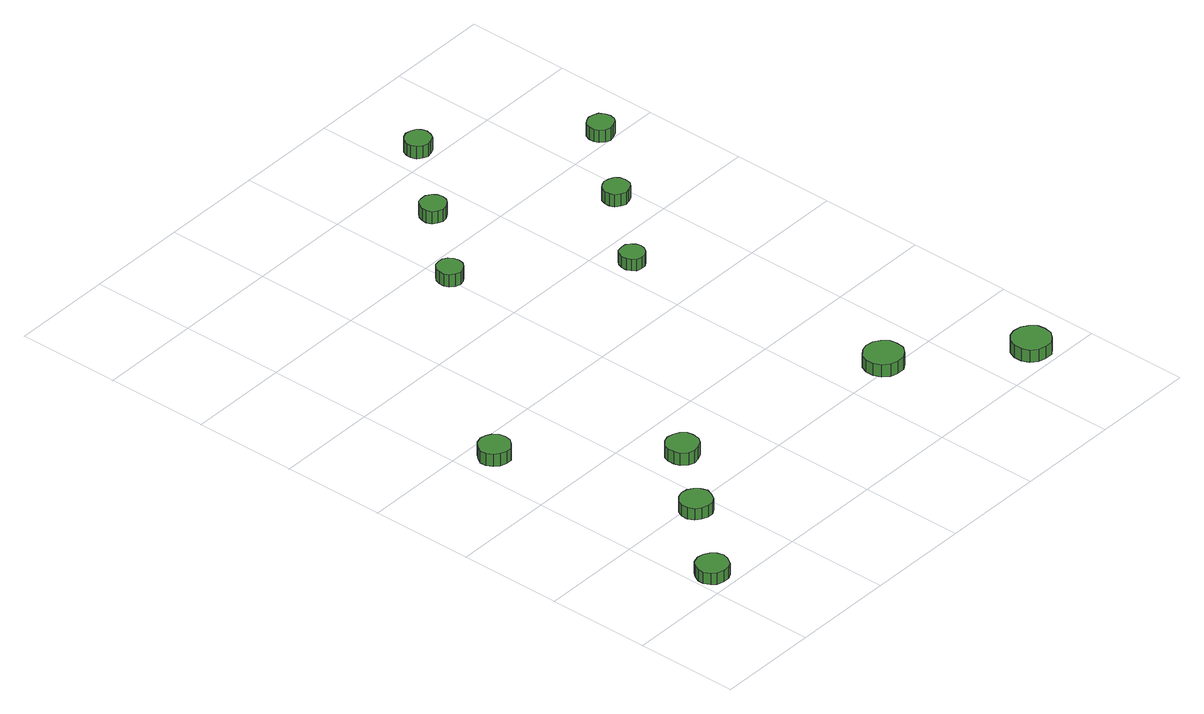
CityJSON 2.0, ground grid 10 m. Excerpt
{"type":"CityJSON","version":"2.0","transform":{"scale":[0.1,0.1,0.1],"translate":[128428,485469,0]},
"CityObjects":{
"tree1":{"type":"SolitaryVegetationObject","attributes":{"function":"something"},"geometry":[{"type":"MultiSurface","lod":"1","boundaries":[[[0,1,2,3,4,5,6,7,8,9,10,11,12,13,14]],[[15,16,17,18,19,20,21,22,23,24,25,26,27,28,29]],[[0,29,28,1]],[[1,28,27,2]],[[2,27,26,3]],[[3,26,25,4]],[[4,25,24,5]],[[5,24,23,6]],[[6,23,22,7]],[[7,22,21,8]],[[8,21,20,9]],[[9,20,19,10]],[[10,19,18,11]],[[11,18,17,12]],[[12,17,16,13]],[[13,16,15,14]],[[14,15,29,0]]]}]},
"tree2":{"type":"SolitaryVegetationObject","attributes":{"function":"something"},"geometry":[{"type":"MultiSurface","lod":"1","boundaries":[[[30,31,32,33,34,35,36,37,38,39,40,41,42,43,44]],[[45,46,47,48,49,50,51,52,53,54,55,56,57,58,59]],[[30,59,58,31]],[[31,58,57,32]],[[32,57,56,33]],[[33,56,55,34]],[[34,55,54,35]],[[35,54,53,36]],[[36,53,52,37]],[[37,52,51,38]],[[38,51,50,39]],[[39,50,49,40]],[[40,49,48,41]],[[41,48,47,42]],[[42,47,46,43]],[[43,46,45,44]],[[44,45,59,30]]]}]},
"tree3":{"type":"SolitaryVegetationObject","attributes":{"function":"something"},"geometry":[{"type":"MultiSurface","lod":"1","boundaries":[[[60,61,62,63,64,65,66,67,68,69,70,71,72,73,74]],[[75,76,77,78,79,80,81,82,83,84,85,86,87,88,89]],[[60,89,88,61]],[[61,88,87,62]],[[62,87,86,63]],[[63,86,85,64]],[[64,85,84,65]],[[65,84,83,66]],[[66,83,82,67]],[[67,82,81,68]],[[68,81,80,69]],[[69,80,79,70]],[[70,79,78,71]],[[71,78,77,72]],[[72,77,76,73]],[[73,76,75,74]],[[74,75,89,60]]]}]},
"tree4":{"type":"SolitaryVegetationObject","attributes":{"function":"something"},"geometry":[{"type":"MultiSurface","lod":"1","boundaries":[[[90,91,92,93,94,95,96,97,98,99,100,101,102,103,104]],[[105,106,107,108,109,110,111,112,113,114,115,116,117,118,119]],[[90,119,118,91]],[[91,118,117,92]],[[92,117,116,93]],[[93,116,115,94]],[[94,115,114,95]],[[95,114,113,96]],[[96,113,112,97]],[[97,112,111,98]],[[98,111,110,99]],[[99,110,109,100]],[[100,109,108,101]],[[101,108,107,102]],[[102,107,106,103]],[[103,106,105,104]],[[104,105,119,90]]]}]},
"tree5":{"type":"SolitaryVegetationObject","attributes":{"function":"something"},"geometry":[{"type":"MultiSurface","lod":"1","boundaries":[[[120,121,122,123,124,125,126,127,128,129,130,131,132,133,134]],[[135,136,137,138,139,140,141,142,143,144,145,146,147,148,149]],[[120,149,148,121]],[[121,148,147,122]],[[122,147,146,123]],[[123,146,145,124]],[[124,145,144,125]],[[125,144,143,126]],[[126,143,142,127]],[[127,142,141,128]],[[128,141,140,129]],[[129,140,139,130]],[[130,139,138,131]],[[131,138,137,132]],[[132,137,136,133]],[[133,136,135,134]],[[134,135,149,120]]]}]},
"tree6":{"type":"SolitaryVegetationObject","attributes":{"function":"something"},"geometry":[{"type":"MultiSurface","lod":"1","boundaries":[[[150,151,152,153,154,155,156,157,158,159,160,161,162,163,164]],[[165,166,167,168,169,170,171,172,173,174,175,176,177,178,179]],[[150,179,178,151]],[[151,178,177,152]],[[152,177,176,153]],[[153,176,175,154]],[[154,175,174,155]],[[155,174,173,156]],[[156,173,172,157]],[[157,172,171,158]],[[158,171,170,159]],[[159,170,169,160]],[[160,169,168,161]],[[161,168,167,162]],[[162,167,166,163]],[[163,166,165,164]],[[164,165,179,150]]]}]},
"tree7":{"type":"SolitaryVegetationObject","attributes":{"function":"something"},"geometry":[{"type":"MultiSurface","lod":"1","boundaries":[[[180,181,182,183,184,185,186,187,188,189,190,191,192,193,194]],[[195,196,197,198,199,200,201,202,203,204,205,206,207,208,209]],[[180,209,208,181]],[[181,208,207,182]],[[182,207,206,183]],[[183,206,205,184]],[[184,205,204,185]],[[185,204,203,186]],[[186,203,202,187]],[[187,202,201,188]],[[188,201,200,189]],[[189,200,199,190]],[[190,199,198,191]],[[191,198,197,192]],[[192,197,196,193]],[[193,196,195,194]],[[194,195,209,180]]]}]},
"tree8":{"type":"SolitaryVegetationObject","attributes":{"function":"something"},"geometry":[{"type":"MultiSurface","lod":"1","boundaries":[[[210,211,212,213,214,215,216,217,218,219,220,221,222,223,224]],[[225,226,227,228,229,230,231,232,233,234,235,236,237,238,239]],[[210,239,238,211]],[[211,238,237,212]],[[212,237,236,213]],[[213,236,235,214]],[[214,235,234,215]],[[215,234,233,216]],[[216,233,232,217]],[[217,232,231,218]],[[218,231,230,219]],[[219,230,229,220]],[[220,229,228,221]],[[221,228,227,222]],[[222,227,226,223]],[[223,226,225,224]],[[224,225,239,210]]]}]},
"tree9":{"type":"SolitaryVegetationObject","attributes":{"function":"something"},"geometry":[{"type":"MultiSurface","lod":"1","boundaries":[[[240,241,242,243,244,245,246,247,248,249,250,251,252,253,254]],[[255,256,257,258,259,260,261,262,263,264,265,266,267,268,269]],[[240,269,268,241]],[[241,268,267,242]],[[242,267,266,243]],[[243,266,265,244]],[[244,265,264,245]],[[245,264,263,246]],[[246,263,262,247]],[[247,262,261,248]],[[248,261,260,249]],[[249,260,259,250]],[[250,259,258,251]],[[251,258,257,252]],[[252,257,256,253]],[[253,256,255,254]],[[254,255,269,240]]]}]},
"tree10":{"type":"SolitaryVegetationObject","attributes":{"function":"something"},"geometry":[{"type":"MultiSurface","lod":"1","boundaries":[[[270,271,272,273,274,275,276,277,278,279,280,281,282,283,284]],[[285,286,287,288,289,290,291,292,293,294,295,296,297,298,299]],[[270,299,298,271]],[[271,298,297,272]],[[272,297,296,273]],[[273,296,295,274]],[[274,295,294,275]],[[275,294,293,276]],[[276,293,292,277]],[[277,292,291,278]],[[278,291,290,279]],[[279,290,289,280]],[[280,289,288,281]],[[281,288,287,282]],[[282,287,286,283]],[[283,286,285,284]],[[284,285,299,270]]]}]},
"tree11":{"type":"SolitaryVegetationObject","attributes":{"function":"something"},"geometry":[{"type":"MultiSurface","lod":"1","boundaries":[[[300,301,302,303,304,305,306,307,308,309,310,311,312,313,314]],[[315,316,317,318,319,320,321,322,323,324,325,326,327,328,329]],[[300,329,328,301]],[[301,328,327,302]],[[302,327,326,303]],[[303,326,325,304]],[[304,325,324,305]],[[305,324,323,306]],[[306,323,322,307]],[[307,322,321,308]],[[308,321,320,309]],[[309,320,319,310]],[[310,319,318,311]],[[311,318,317,312]],[[312,317,316,313]],[[313,316,315,314]],[[314,315,329,300]]]}]},
"tree12":{"type":"SolitaryVegetationObject","attributes":{"function":"something"},"geometry":[{"type":"MultiSurface","lod":"1","boundaries":[[[330,331,332,333,334,335,336,337,338,339,340,341,342,343,344]],[[345,346,347,348,349,350,351,352,353,354,355,356,357,358,359]],[[330,359,358,331]],[[331,358,357,332]],[[332,357,356,333]],[[333,356,355,334]],[[334,355,354,335]],[[335,354,353,336]],[[336,353,352,337]],[[337,352,351,338]],[[338,351,350,339]],[[339,350,349,340]],[[340,349,348,341]],[[341,348,347,342]],[[342,347,346,343]],[[343,346,345,344]],[[344,345,359,330]]]}]}
},
"vertices":[
[34,21,18],[32,27,18],[28,32,18],[23,35,18],[17,36,18],[10,34,18],[6,30,18],[3,24,18],[3,18,18],[6,12,18],[10,8,18],[17,6,18],[23,6,18],[28,9,18],[32,15,18],[32,15,6],[28,9,6],[23,6,6],[17,6,6],[10,8,6],[6,12,6],[3,18,6],[3,24,6],[6,30,6],[10,34,6],[17,36,6],[23,35,6],[28,32,6],[32,27,6],[34,21,6],
[97,93,18],[95,99,18],[91,104,18],[86,107,18],[80,108,18],[74,106,18],[69,102,18],[66,96,18],[66,90,18],[69,84,18],[74,80,18],[80,78,18],[86,78,18],[91,81,18],[95,87,18],[95,87,6],[91,81,6],[86,78,6],[80,78,6],[74,80,6],[69,84,6],[66,90,6],[66,96,6],[69,102,6],[74,106,6],[80,108,6],[86,107,6],[91,104,6],[95,99,6],[97,93,6],
[44,277,18],[43,283,18],[39,288,18],[34,291,18],[28,292,18],[22,290,18],[17,285,18],[14,280,18],[14,274,18],[17,268,18],[22,264,18],[28,262,18],[34,262,18],[39,266,18],[43,271,18],[43,271,5],[39,266,5],[34,262,5],[28,262,5],[22,264,5],[17,268,5],[14,274,5],[14,280,5],[17,285,5],[22,290,5],[28,292,5],[34,291,5],[39,288,5],[43,283,5],[44,277,5],
[150,154,19],[149,160,19],[145,165,19],[139,168,19],[133,169,19],[127,167,19],[122,163,19],[120,157,19],[120,151,19],[122,145,19],[127,140,19],[133,138,19],[139,139,19],[145,142,19],[149,147,19],[149,147,6],[145,142,6],[139,139,6],[133,138,6],[127,140,6],[122,145,6],[120,151,6],[120,157,6],[122,163,6],[127,167,6],[133,169,6],[139,168,6],[145,165,6],[149,160,6],[150,154,6],
[214,474,19],[213,479,19],[210,483,19],[206,486,19],[201,486,19],[196,485,19],[192,481,19],[190,476,19],[190,471,19],[192,466,19],[196,463,19],[201,461,19],[206,462,19],[210,465,19],[213,469,19],[213,469,6],[210,465,6],[206,462,6],[201,461,6],[196,463,6],[192,466,6],[190,471,6],[190,476,6],[192,481,6],[196,485,6],[201,486,6],[206,486,6],[210,483,6],[213,479,6],[214,474,6],
[365,106,20],[364,113,20],[359,119,20],[353,123,20],[345,124,20],[338,122,20],[332,117,20],[329,110,20],[329,102,20],[332,95,20],[338,90,20],[345,88,20],[353,88,20],[359,92,20],[364,98,20],[364,98,7],[359,92,7],[353,88,7],[345,88,7],[338,90,7],[332,95,7],[329,102,7],[329,110,7],[332,117,7],[338,122,7],[345,124,7],[353,123,7],[359,119,7],[364,113,7],[365,106,7],
[277,546,18],[276,551,18],[273,555,18],[268,558,18],[263,558,18],[258,557,18],[254,553,18],[252,548,18],[252,543,18],[254,538,18],[258,535,18],[263,533,18],[268,534,18],[273,537,18],[276,541,18],[276,541,5],[273,537,5],[268,534,5],[263,533,5],[258,535,5],[254,538,5],[252,543,5],[252,548,5],[254,553,5],[258,557,5],[263,558,5],[268,558,5],[273,555,5],[276,551,5],[277,546,5],
[333,369,18],[332,373,18],[329,377,18],[325,380,18],[320,380,18],[315,379,18],[312,376,18],[310,371,18],[310,366,18],[312,362,18],[315,358,18],[320,357,18],[325,357,18],[329,360,18],[332,364,18],[332,364,6],[329,360,6],[325,357,6],[320,357,6],[315,358,6],[312,362,6],[310,366,6],[310,371,6],[312,376,6],[315,379,6],[320,380,6],[325,380,6],[329,377,6],[332,373,6],[333,369,6],
[462,21,22],[461,28,22],[456,34,22],[450,38,22],[442,39,22],[435,37,22],[429,32,22],[426,25,22],[426,17,22],[429,10,22],[435,5,22],[442,3,22],[450,3,22],[456,7,22],[461,13,22],[461,13,9],[456,7,9],[450,3,9],[442,3,9],[435,5,9],[429,10,9],[426,17,9],[426,25,9],[429,32,9],[435,37,9],[442,39,9],[450,38,9],[456,34,9],[461,28,9],[462,21,9],
[340,617,19],[339,622,19],[336,626,19],[331,628,19],[326,629,19],[321,627,19],[317,624,19],[315,619,19],[315,614,19],[317,609,19],[321,606,19],[326,604,19],[331,605,19],[336,607,19],[339,612,19],[339,612,6],[336,607,6],[331,605,6],[326,604,6],[321,606,6],[317,609,6],[315,614,6],[315,619,6],[317,624,6],[321,627,6],[326,629,6],[331,628,6],[336,626,6],[339,622,6],[340,617,6],
[397,441,19],[396,446,19],[393,450,19],[388,452,19],[383,453,19],[378,451,19],[374,448,19],[372,443,19],[372,438,19],[374,433,19],[378,430,19],[383,428,19],[388,429,19],[393,431,19],[396,435,19],[396,435,6],[393,431,6],[388,429,6],[383,428,6],[378,430,6],[374,433,6],[372,438,6],[372,443,6],[374,448,6],[378,451,6],[383,453,6],[388,452,6],[393,450,6],[396,446,6],[397,441,6],
[460,511,19],[459,516,19],[456,521,19],[451,523,19],[446,524,19],[441,522,19],[437,519,19],[435,514,19],[435,509,19],[437,504,19],[441,501,19],[446,499,19],[451,500,19],[456,502,19],[459,506,19],[459,506,6],[456,502,6],[451,500,6],[446,499,6],[441,501,6],[437,504,6],[435,509,6],[435,514,6],[437,519,6],[441,522,6],[446,524,6],[451,523,6],[456,521,6],[459,516,6],[460,511,6]
]}
